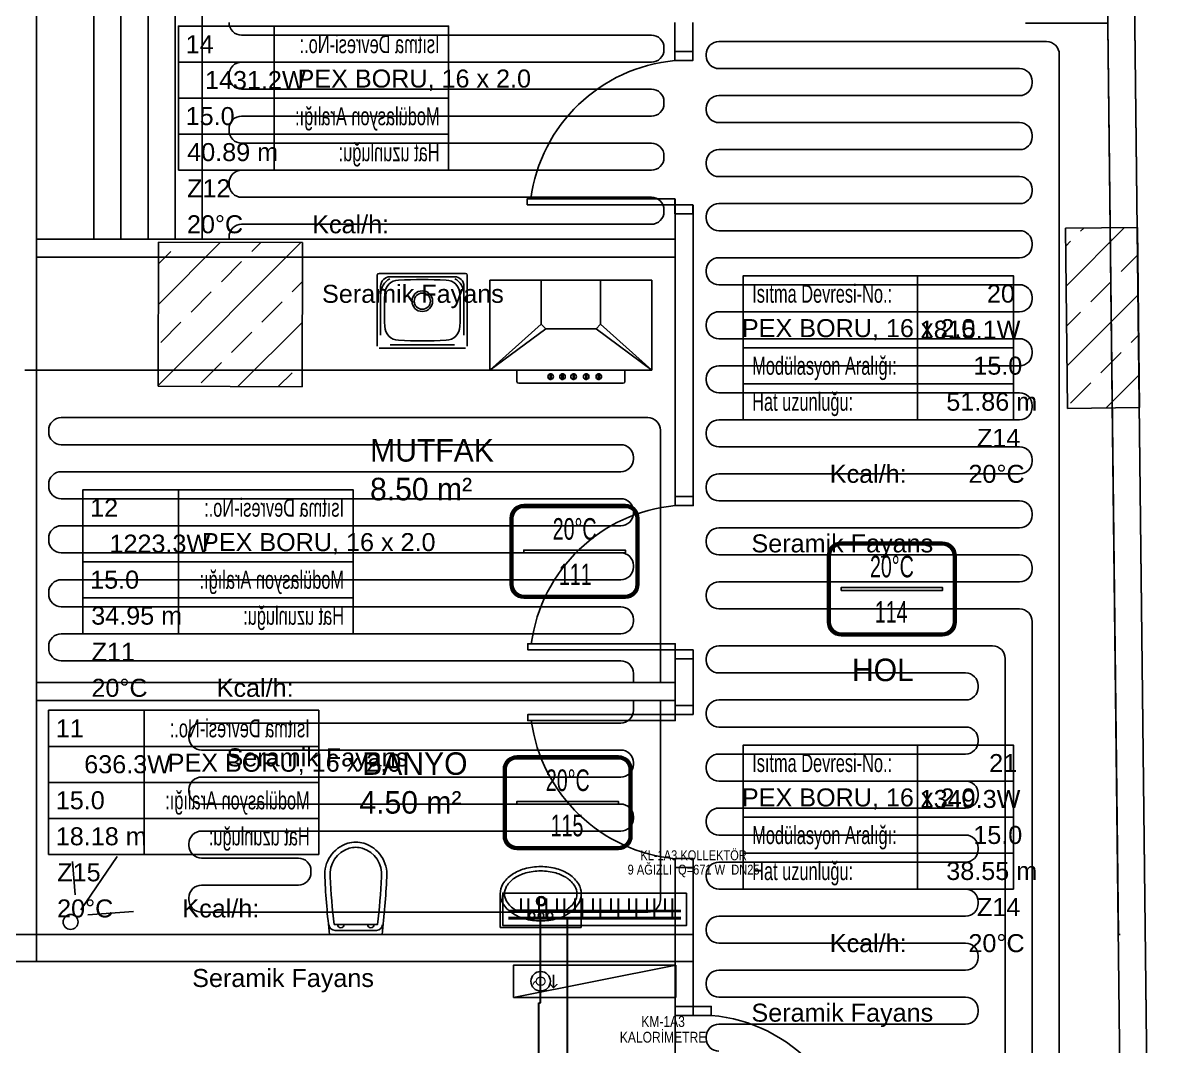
# Model space of a CAD drawing. Header units: centimetres. Extents: x 247996 to 315152, y -468471 to -440326.
# Drawn here: x 286204 to 286843, y -441789 to -441221 of the extents above; entities that cross this region are included whole.
import ezdxf
from ezdxf.enums import TextEntityAlignment as Align

# ---------------------------------------------------------------- set-up
doc = ezdxf.new("R2010")
doc.units = ezdxf.units.CM
doc.linetypes.add('ISITMA DONUS HATTI', pattern=[1.66, 1.57, -0.02, -0.07])
for name, color, linetype in [('SCOTT-MKDU0', 50, 'CONTINUOUS'), ('SCOTT-MTY-ISIKAYBIMAHAL', 2, 'CONTINUOUS'), ('SCOTT-MTY-KALORIMETRE', 6, 'Continuous'), ('SCOTT-MTY-KOLLETÖR', 7, 'CONTINUOUS'), ('SCOTT-MTY-PEX-BORU', 1, 'CONTINUOUS'), ('SCOTT-MTY-RADYATÖR', 2, 'CONTINUOUS'), ('SCOTT-MTY-SAYAC', 3, 'Continuous'), ('SCOTT-MTY-VANA', 1, 'Continuous')]:
    doc.layers.add(name, color=color, linetype=linetype)
doc.layers.add('SCOTT-MTY-ISITMA-DONUS-BORU', color=30, linetype='ISITMA DONUS HATTI', lineweight=30)
doc.layers.add('SCOTT-MTY-ISITMA-GIDIS-BORU', color=10, linetype='CONTINUOUS', lineweight=30)
doc.styles.add('MtXpl_Comic_Sans_MS', font='comic.ttf')
doc.styles.add('MTYCAPLT', font='arial.ttf')
doc.styles.add('ROTAS', font='arial.ttf')

# ---------------------------------------------------------------- blocks, each defined once
blk = doc.blocks.new('T-DOLAP')
blk.add_line((-45, -9), (45, 9))
blk.add_lwpolyline([(-45, -9), (45, -9), (45, 9), (-45, 9)], close=True)
blk = doc.blocks.new('T-KALORIMETRE')
for p, q in [((-10, 0), (-6, 0)), ((6, 0), (10, 0))]:
    blk.add_line(p, q)
blk.add_lwpolyline([(-4, 8), (4, 8), (2, 10), (4, 8), (2, 6)])
blk.add_circle((0, 0), 6)
at = {"style": 'ROTAS'}
blk.add_text('Q', height=6, dxfattribs=at).set_placement((0, 0), align=Align.MIDDLE_CENTER)
blk = doc.blocks.new('MTY-RADYATOR MAHAL0')
at = {"layer": 'SCOTT-MTY-ISIKAYBIMAHAL', "color": 2}
for points in [[(-35.71, 18.44), (-35.71, -18.44, 0.414214), (-28.21, -25.94), (28.21, -25.94, 0.414214), (35.71, -18.44), (35.71, 18.44, 0.414214), (28.21, 25.94), (-28.21, 25.94, 0.414214)], [(-34.21, 18.44), (-34.21, -18.44, 0.414214), (-28.21, -24.44), (28.21, -24.44, 0.414214), (34.21, -18.44), (34.21, 18.44, 0.414214), (28.21, 24.44), (-28.21, 24.44, 0.414214)]]:
    blk.add_lwpolyline(points, format="xyb", close=True, dxfattribs=at)
at = {"layer": 'SCOTT-MTY-ISIKAYBIMAHAL', "color": 4}
for points in [[(-35.21, 18.44), (-35.21, -18.44, 0.414214), (-28.21, -25.44), (28.21, -25.44, 0.414214), (35.21, -18.44), (35.21, 18.44, 0.414214), (28.21, 25.44), (-28.21, 25.44, 0.414214)], [(-34.71, 18.44), (-34.71, -18.44, 0.414214), (-28.21, -24.94), (28.21, -24.94, 0.414214), (34.71, -18.44), (34.71, 18.44, 0.414214), (28.21, 24.94), (-28.21, 24.94, 0.414214)]]:
    blk.add_lwpolyline(points, format="xyb", close=True, dxfattribs=at)
at = {"layer": 'SCOTT-MTY-ISIKAYBIMAHAL', "color": 2}
blk.add_lwpolyline([(-28.21, 0.75), (28.21, 0.75), (28.21, -0.75), (-28.21, -0.75)], close=True, dxfattribs=at)
at = {"layer": 'SCOTT-MTY-ISIKAYBIMAHAL', "color": 1, "style": 'MTYCAPLT', "width": 0.65}
for tag, p in [('MAHAL_001', (-14.86, 29.85)), ('NO_001', (-8.34, 6.72))]:
    blk.add_attdef(tag, p, '', height=12, rotation=359.99998, dxfattribs=at)
at = {"layer": 'SCOTT-MTY-ISIKAYBIMAHAL', "color": 4, "style": 'MTYCAPLT', "width": 0.65}
for tag, p in [('DERECE_001', (-22.83, -18.47)), ('ISIKAYBI_001', (-22.73, -41.1))]:
    blk.add_attdef(tag, p, '', height=12, rotation=359.99998, dxfattribs=at)
blk.add_attdef('ALAN', text='', height=12, rotation=359.99998, dxfattribs=at).set_placement((0, -50), align=Align.MIDDLE_CENTER)
blk = doc.blocks.new('MTY-ETIKET')
at = {"layer": 'SCOTT-MTY-RADYATÖR'}
for p, q in [((2.687, 0), (2.687, 8)), ((-7, 6), (8, 6)), ((-7, 4), (8, 4)), ((-7, 2), (8, 2))]:
    blk.add_line(p, q, dxfattribs=at)
blk.add_lwpolyline([(8, 0), (8, 8), (-7, 8), (-7, 0)], close=True, dxfattribs=at)
at = {"layer": 'SCOTT-MTY-RADYATÖR', "style": 'MTYCAPLT', "width": 0.65}
for s, p in [('Isıtma Devresi-No.:', (-6.5, 7)), ('Modülasyon Aralığı:', (-6.5, 3)), ('Hat uzunluğu:', (-6.5, 1))]:
    blk.add_text(s, height=1, rotation=359.99998, dxfattribs=at).set_placement(p, align=Align.MIDDLE_LEFT)
for tag, p in [('NO1_001', (5.8, 6.5)), ('AR_001', (6.25, 2.5)), ('UZ_001', (6.312, 0.509))]:
    blk.add_attdef(tag, p, '', height=1, rotation=359.99998, dxfattribs=at)
at = {"layer": 'SCOTT-MTY-RADYATÖR', "color": 2, "style": 'MTYCAPLT', "width": 0.65}
for tag, p in [('BORU_001', (-7.069, 4.59)), ('YER_001', (2.898, 4.5))]:
    blk.add_attdef(tag, p, '', height=1, dxfattribs=at)

msp = doc.modelspace()

# ---------------------------------------------------------------- linework, layer by layer
at = {"layer": 'SCOTT-MKDU0', "color": 8, "ltscale": 0.03}
for p, q in [((286843.21, -443160.12), (286812.91, -440514.39)), ((286812.91, -440514.39), (286843.21, -443160.12)), ((286211.1, -440527.29), (286211.1, -441742.11)), ((286211.1, -441727.11), (286211.1, -440527.29)), ((286211.1, -440527.34), (286211.1, -441727.11)), ((286211.1, -440527.34), (286211.1, -441742.11)), ((286828.2, -443159.51), (286798.08, -440529.34)), ((286811.8, -441727.11), (286798.08, -440529.34)), ((286565.47, -441220.75), (286565.47, -441241.83)), ((286575.47, -441220.75), (286575.47, -441241.83)), ((286806, -441220.98), (286760.27, -441220.98)), ((286565.75, -441318.51), (286565.75, -441340.98)), ((286565.75, -441321.83), (286565.75, -441488.91)), ((286575.75, -441321.83), (286575.75, -441383.62)), ((286782.44, -441334.93), (286822.44, -441334.47)), ((286783.59, -441434.92), (286782.44, -441334.93)), ((286782.81, -441367), (286815.26, -441334.55)), ((286790.81, -441336.55), (286792.55, -441334.81)), ((286822.44, -441334.47), (286823.58, -441434.46)), ((286565.75, -441340.98), (286211.1, -441340.98)), ((286278.85, -441342.61), (286278.58, -441422.61)), ((286278.58, -441422.21), (286357.92, -441342.88)), ((286278.74, -441377.16), (286313.17, -441342.72)), ((286358.85, -441342.88), (286278.85, -441342.61)), ((286330.57, -441347.78), (286335.55, -441342.8)), ((286358.58, -441422.88), (286358.85, -441342.88)), ((286782.55, -441344.81), (286785.2, -441342.16)), ((286278.81, -441354.63), (286285.67, -441347.78)), ((286813.26, -441359), (286822.61, -441349.65)), ((286565.47, -441350.98), (286211.1, -441350.98)), ((286313.73, -441364.61), (286324.96, -441353.39)), ((286400.29, -441400.4), (286400.29, -441360.97)), ((286401.29, -441359.97), (286449.29, -441359.97)), ((286407.44, -441361.82), (286443.14, -441361.82)), ((286450.29, -441360.97), (286450.29, -441400.4)), ((286353.02, -441370.23), (286358.78, -441364.47)), ((286402.14, -441394.25), (286402.14, -441367.12)), ((286448.44, -441367.12), (286448.44, -441394.25)), ((286462.83, -441363.68), (286491.33, -441363.68)), ((286462.83, -441413.68), (286462.83, -441363.68)), ((286552.83, -441363.68), (286524.33, -441363.68)), ((286552.83, -441413.68), (286552.83, -441363.68)), ((286796.42, -441375.84), (286807.65, -441364.61)), ((286296.89, -441381.45), (286308.12, -441370.23)), ((286336.18, -441387.06), (286347.41, -441375.84)), ((286783.32, -441411.39), (286822.87, -441371.84)), ((286783.06, -441389.2), (286790.81, -441381.45)), ((286280.06, -441398.29), (286291.28, -441387.06)), ((286322.94, -441422.76), (286358.7, -441387)), ((286491.33, -441388.18), (286462.83, -441413.68)), ((286552.83, -441413.68), (286524.33, -441388.18)), ((286575.75, -441383.62), (286575.75, -441488.91)), ((286319.35, -441403.9), (286330.57, -441392.68)), ((286462.83, -441413.68), (286493.83, -441390.68)), ((286521.83, -441390.68), (286552.83, -441413.68)), ((286818.87, -441398.29), (286823.12, -441394.04)), ((286449.29, -441401.4), (286401.29, -441401.4)), ((286443.14, -441399.55), (286407.44, -441399.55)), ((286802.03, -441415.13), (286813.26, -441403.9)), ((286491.86, -441413.66), (286204.59, -441413.66)), ((286491.86, -441413.66), (286204.59, -441413.66)), ((286302.51, -441420.74), (286313.73, -441409.52)), ((286552.83, -441413.68), (286462.83, -441413.68)), ((286477.81, -441419.98), (286477.81, -441413.68)), ((286537.81, -441413.68), (286537.81, -441419.98)), ((286565.75, -441413.66), (286565.47, -441413.66)), ((286565.75, -441413.66), (286565.47, -441413.66)), ((286345.31, -441422.83), (286353.02, -441415.13)), ((286496.28, -441415.73), (286496.28, -441418.3)), ((286496.28, -441415.73), (286496.89, -441415.73)), ((286496.28, -441418.3), (286496.28, -441418.81)), ((286496.89, -441418.81), (286496.28, -441418.81)), ((286496.89, -441415.73), (286496.89, -441418.3)), ((286496.89, -441418.3), (286496.89, -441418.81)), ((286502.86, -441415.73), (286502.86, -441418.3)), ((286502.86, -441415.73), (286503.48, -441415.73)), ((286502.86, -441418.3), (286502.86, -441418.81)), ((286503.48, -441418.81), (286502.86, -441418.81)), ((286503.48, -441415.73), (286503.48, -441418.3)), ((286503.48, -441418.3), (286503.48, -441418.81)), ((286509.01, -441415.73), (286509.01, -441418.3)), ((286509.01, -441415.73), (286509.63, -441415.73)), ((286509.01, -441418.3), (286509.01, -441418.81)), ((286509.01, -441418.81), (286509.63, -441418.81)), ((286509.63, -441415.73), (286509.63, -441418.3)), ((286509.63, -441418.3), (286509.63, -441418.81)), ((286516.01, -441415.73), (286516.01, -441418.3)), ((286516.01, -441415.73), (286516.62, -441415.73)), ((286516.01, -441418.3), (286516.01, -441418.8)), ((286516.01, -441418.81), (286516.62, -441418.81)), ((286516.62, -441415.73), (286516.62, -441418.3)), ((286516.62, -441418.3), (286516.62, -441418.81)), ((286523, -441415.73), (286523, -441418.3)), ((286523, -441415.73), (286523.62, -441415.73)), ((286523, -441418.3), (286523, -441418.8)), ((286523, -441418.81), (286523.62, -441418.81)), ((286523.62, -441415.73), (286523.62, -441418.3)), ((286523.62, -441418.3), (286523.62, -441418.81)), ((286785.2, -441431.97), (286796.42, -441420.74)), ((286804.94, -441434.68), (286823.37, -441416.24)), ((286278.58, -441422.61), (286358.58, -441422.88)), ((286536.81, -441420.98), (286478.81, -441420.98)), ((286823.58, -441434.46), (286783.59, -441434.92)), ((286565.75, -441565.59), (286565.75, -441608.23)), ((286575.75, -441568.91), (286575.75, -441604.92)), ((286565.75, -441587.11), (286211.1, -441587.11)), ((286565.75, -441597.11), (286211.1, -441597.11)), ((286232.49, -441704.94), (286231.08, -441686.57)), ((286235.74, -441713.36), (286255.95, -441683.79)), ((286575.75, -441684.92), (286575.75, -441771.93)), ((286565.75, -441689.92), (286565.75, -441771.93)), ((286468.54, -441704.42), (286468.54, -441723.07)), ((286513.56, -441704.42), (286513.56, -441723.07)), ((286239.64, -441716.15), (286265.01, -441714.19)), ((286477, -441713.44), (286505.1, -441713.44)), ((285732.16, -441727.11), (286575.75, -441727.11)), ((286575.75, -441727.11), (286211.1, -441727.11)), ((286211.1, -441727.11), (286575.75, -441727.11)), ((286468.54, -441723.07), (286513.56, -441723.07)), ((286811.8, -441727.11), (286812.71, -441727.11)), ((286565.75, -441742.11), (285011.31, -441742.11)), ((285732.16, -441742.11), (286575.75, -441742.11)), ((286565.75, -441892.11), (286565.75, -441742.11))]:
    msp.add_line(p, q, dxfattribs=at)
for points in [[(286575.47, -441236.83), (286575.47, -441241.83), (286565.47, -441241.83), (286565.47, -441236.83), (286575.47, -441236.83)], [(286575.47, -441321.83), (286575.47, -441326.83), (286565.47, -441326.83), (286565.47, -441321.83), (286575.47, -441321.83)], [(286575.75, -441483.91), (286575.75, -441488.91), (286565.75, -441488.91), (286565.75, -441483.91), (286575.75, -441483.91)], [(286575.75, -441568.91), (286575.75, -441573.91), (286565.75, -441573.91), (286565.75, -441568.91), (286575.75, -441568.91)], [(286575.75, -441604.92), (286575.75, -441599.92), (286565.75, -441599.92), (286565.75, -441604.92), (286575.75, -441604.92)], [(286575.75, -441689.92), (286575.75, -441684.92), (286565.75, -441684.92), (286565.75, -441689.92), (286575.75, -441689.92)], [(286565.75, -441766.93), (286565.75, -441771.93), (286585.75, -441771.93), (286585.75, -441766.93), (286565.75, -441766.93)], [(286565.75, -441766.93), (286565.75, -441771.93), (286585.75, -441771.93), (286585.75, -441766.93), (286565.75, -441766.93)], [(286565.75, -441766.93), (286565.75, -441771.93), (286585.75, -441771.93), (286585.75, -441766.93), (286565.75, -441766.93)]]:
    msp.add_lwpolyline(points, dxfattribs=at)
for points in [[(286565.47, -441321.83), (286565.47, -441318.51), (286483.61, -441318.51), (286483.61, -441321.83)], [(286565.75, -441568.91), (286565.75, -441565.59), (286483.88, -441565.59), (286483.88, -441568.91)], [(286565.75, -441604.92), (286565.75, -441608.23), (286483.88, -441608.23), (286483.88, -441604.92)]]:
    msp.add_lwpolyline(points, close=True, dxfattribs=at)
for points in [[(286373.79, -441727.11, -0.01664), (286371.17, -441695.28, -0.351622), (286383.96, -441676.36, -0.068714), (286388.38, -441675.75, -0.068714), (286392.8, -441676.36, -0.351622), (286405.59, -441695.28, -0.01664), (286402.97, -441727.11)], [(286376.36, -441721.55, -0.016866), (286374.05, -441695.09, -0.351778), (286384.77, -441679.13, -0.068022), (286388.38, -441678.63, -0.068022), (286391.99, -441679.13, -0.351778), (286402.71, -441695.09, -0.016866), (286400.4, -441721.55)]]:
    msp.add_lwpolyline(points, format="xyb", close=True, dxfattribs=at)
msp.add_lwpolyline([(286403.25, -441721.67, -0.389191), (286399.9, -441724.74), (286388.38, -441724.74), (286376.86, -441724.74, -0.389191), (286373.51, -441721.67, -0.389191)], format="xyb", dxfattribs=at)
for centre, radius in [((286491.3, -441708.53), 2.52), ((286491.3, -441708.53), 2.12), ((286486.2, -441716.47), 1.56), ((286491.24, -441716.47), 1.56), ((286496.17, -441716.47), 1.56), ((286229.99, -441720.06, 51), 4.14)]:
    msp.add_circle(centre, radius, dxfattribs=at)
for centre, radius, start, end in [((286573.7, -441330.39), 88.95, 95.30809, 172.32526), ((286478.81, -441419.98), 1, 180, 270), ((286496.56, -441417.29), 1.54, 100.57538, 259.46205), ((286496.56, -441417.29), 1.54, 282.6235, 77.37669), ((286503.14, -441417.29), 1.54, 100.57538, 259.46205), ((286503.14, -441417.29), 1.54, 282.6235, 77.37669), ((286509.29, -441417.29), 1.54, 100.57538, 259.46205), ((286509.29, -441417.29), 1.54, 282.6235, 77.37669), ((286516.29, -441417.29), 1.54, 100.57538, 259.46205), ((286516.29, -441417.29), 1.54, 282.6235, 77.37669), ((286523.28, -441417.29), 1.54, 100.57538, 259.46205), ((286523.28, -441417.29), 1.54, 282.6235, 77.37669), ((286536.81, -441419.98), 1, 270, 0), ((286573.98, -441577.47), 88.95, 95.30809, 172.32526), ((286573.98, -441596.36), 88.95, 187.67474, 264.69191), ((286491.05, -441722.8), 33.47, 90, 105.51757), ((286491.05, -441722.8), 33.47, 74.48243, 90), ((286484.7, -441708.03), 17.19, 123.83466, 148.28659), ((286484.7, -441708.03), 14.8, 123.83466, 148.28659), ((286488.54, -441713.75), 24.08, 105.51757, 123.83466), ((286488.54, -441713.75), 21.68, 105.51757, 123.83466), ((286491.05, -441722.8), 31.07, 90, 105.51757), ((286491.05, -441722.8), 31.07, 74.48243, 90), ((286493.56, -441713.75), 21.68, 56.16534, 74.48243), ((286493.56, -441713.75), 24.08, 56.16534, 74.48243), ((286497.4, -441708.03), 14.8, 31.71341, 56.16534), ((286497.4, -441708.03), 17.19, 31.71341, 56.16534), ((286478.86, -441704.42), 10.33, 148.28659, 180), ((286478.86, -441704.42), 7.93, 148.28659, 180), ((286503.24, -441704.42), 7.93, 0, 31.71341), ((286503.24, -441704.42), 10.33, 0, 31.71341), ((286478.86, -441704.42), 10.33, 180, 211.71341), ((286478.86, -441704.42), 7.93, 180, 211.71341), ((286484.7, -441700.81), 14.8, 211.71341, 238.62326), ((286497.4, -441700.81), 14.8, 301.37674, 328.28659), ((286503.24, -441704.42), 7.93, 328.28659, 0), ((286503.24, -441704.42), 10.33, 328.28659, 0), ((286484.7, -441700.81), 17.19, 211.71341, 236.16534), ((286497.4, -441700.81), 17.19, 303.83466, 328.28659), ((286488.54, -441695.09), 24.08, 236.16534, 254.48243), ((286491.05, -441686.04), 33.47, 254.48243, 270), ((286491.05, -441686.04), 33.47, 270, 285.51757), ((286493.56, -441695.09), 24.08, 285.51757, 303.83466), ((286380.08, -441721.55), 1.78, 180, 0), ((286396.68, -441721.55), 1.78, 180, 0), ((286578.08, -441859.18), 87.59, 0.36866, 84.98091), ((286578.08, -441859.18), 87.59, 0.36866, 84.98091), ((286578.08, -441859.18), 87.59, 0.36866, 84.98091)]:
    msp.add_arc(centre, radius, start, end, dxfattribs=at)
at = {"layer": 'SCOTT-MKDU0', "color": 8, "ltscale": 0.03, "extrusion": (0, 0, -1)}
for centre, major_axis, start_param, end_param in [((286401.29, -441360.97), (0.707, 0.707), 3.926991, 5.497787), ((286407.44, -441367.12), (-3.75, 3.75), 5.497787, 7.068583), ((286412.28, -441371.64), (-7.14, 7.14), 5.524757, 6.541187), ((286443.14, -441367.12), (3.75, 3.75), -0.785398, 0.785398), ((286438.29, -441371.64), (7.14, 7.14), -0.258001, 0.758428), ((286449.29, -441360.97), (0.707, 0.707), -0.785398, 0.785398), ((286412.4, -441371.65), (-5.66, 5.66), 5.524757, 7.028844), ((286425.29, -441695.65), (332.25, 0), 4.67265, 4.752129), ((286425.29, -441375.4), (-4.07, 4.07), 3.926991, 10.210176), ((286438.17, -441371.65), (-5.66, 5.66), 0.825137, 2.329224), ((286736.54, -441380.4), (-234.94, 234.94), 5.470817, 5.524757), ((286425.29, -441375.4), (-3.18, 3.18), 3.926991, 10.210176), ((286114.04, -441380.4), (234.94, 234.94), 0.758428, 0.812368), ((286412.4, -441389.14), (5.66, 5.66), 2.395934, 3.900021), ((286438.17, -441389.14), (5.66, 5.66), 0.812368, 2.316455), ((286425.29, -441065.15), (332.25, 0), 1.531058, 1.610536)]:
    msp.add_ellipse(centre, major_axis=major_axis, ratio=1, start_param=start_param, end_param=end_param, dxfattribs=at)
at = {"layer": 'SCOTT-MKDU0', "color": 8, "ltscale": 0.03, "invisible_edges": 1}
for points in [[(286524.33, -441388.18), (286491.33, -441388.18), (286491.33, -441363.68), (286524.33, -441363.68)], [(286491.33, -441388.18), (286524.33, -441388.18), (286521.83, -441390.68), (286493.83, -441390.68)]]:
    msp.add_3dface(points, dxfattribs=at)
at = {"layer": 'SCOTT-MTY-ISITMA-DONUS-BORU'}
for points in [[(286480, -441707), (286480, -441714)], [(286490, -441707), (286490, -441714)], [(286500, -441707), (286500, -441714)], [(286510, -441707), (286510, -441714)], [(286520, -441707), (286520, -441714)], [(286530, -441707), (286530, -441714)], [(286540, -441707), (286540, -441714)], [(286550, -441707), (286550, -441714)], [(286560, -441707), (286560, -441714)], [(286491, -441744), (286491, -441714)], [(286491, -441762), (286491, -441744)], [(286488, -441860), (286490, -441860), (286490, -441765), (286491, -441765), (286491, -441762)]]:
    msp.add_lwpolyline(points, dxfattribs=at)
at = {"layer": 'SCOTT-MTY-ISITMA-DONUS-BORU', "const_width": 1.6}
msp.add_lwpolyline([(286569, -441714), (286473, -441714)], dxfattribs=at)
at = {"layer": 'SCOTT-MTY-ISITMA-GIDIS-BORU'}
for points in [[(286484, -441707), (286484, -441718)], [(286494, -441707), (286494, -441718)], [(286504, -441707), (286504, -441718)], [(286514, -441707), (286514, -441718)], [(286524, -441707), (286524, -441718)], [(286534, -441707), (286534, -441718)], [(286544, -441707), (286544, -441718)], [(286554, -441707), (286554, -441718)], [(286564, -441707), (286564, -441718)], [(286506, -441744), (286506, -441718)], [(286506, -441762), (286506, -441744)], [(286475, -441870), (286506, -441870), (286506, -441762)]]:
    msp.add_lwpolyline(points, dxfattribs=at)
at = {"layer": 'SCOTT-MTY-ISITMA-GIDIS-BORU', "const_width": 1.6}
msp.add_lwpolyline([(286569, -441718), (286473, -441718)], dxfattribs=at)
at = {"layer": 'SCOTT-MTY-KOLLETÖR'}
msp.add_lwpolyline([(286572, -441704), (286470, -441704), (286470, -441722), (286572, -441722)], close=True, dxfattribs=at)
at = {"layer": 'SCOTT-MTY-PEX-BORU'}
for points in [[(286242.99, -441340.98), (286242.99, -440541.58, -0.414214)], [(286272.99, -441340.98), (286272.99, -440813.14, -0.414214)], [(286302.99, -441340.98), (286302.99, -441084.7, -0.414214)], [(286317.99, -441220.7, 0.414214), (286324.99, -441227.7), (286552.48, -441227.7, -0.414214), (286559.48, -441234.7), (286559.48, -441235.7, -0.414214), (286552.48, -441242.7), (286324.99, -441242.7, 0.414214), (286317.99, -441249.7), (286317.99, -441250.7, 0.414214), (286324.99, -441257.7), (286552.48, -441257.7, -0.414214), (286559.48, -441264.7), (286559.48, -441265.7, -0.414214), (286552.48, -441272.7), (286324.99, -441272.7, 0.414214), (286317.99, -441279.7), (286317.99, -441280.7, 0.414214), (286324.99, -441287.7), (286552.48, -441287.7, -0.414214), (286559.48, -441294.7), (286559.48, -441295.7, -0.414214), (286552.48, -441302.7), (286324.99, -441302.7, 0.414214), (286317.99, -441309.7), (286317.99, -441310.7, 0.414214), (286324.99, -441317.7), (286552.48, -441317.7, -0.414214), (286559.48, -441324.7), (286559.48, -441325.7, -0.414214), (286552.48, -441332.7), (286324.99, -441332.7, 0.414214), (286317.99, -441339.7), (286317.99, -441340.98)], [(286778.96, -441892.11), (286778.96, -441238.26, 0.414214), (286771.96, -441231.26), (286589.97, -441231.26, 0.414214), (286582.97, -441238.26), (286582.97, -441239.26, 0.414214), (286589.97, -441246.26), (286756.96, -441246.26, -0.414214), (286763.96, -441253.26), (286763.96, -441254.26, -0.414214), (286756.96, -441261.26), (286589.97, -441261.26, 0.414214), (286582.97, -441268.26), (286582.97, -441269.26, 0.414214), (286589.97, -441276.26), (286756.96, -441276.26, -0.414214), (286763.96, -441283.26), (286763.96, -441284.26, -0.414214), (286756.96, -441291.26), (286589.97, -441291.26, 0.414214), (286582.97, -441298.26), (286582.97, -441299.26, 0.414214), (286589.97, -441306.26), (286756.96, -441306.26, -0.414214), (286763.96, -441313.26), (286763.96, -441314.26, -0.414214), (286756.96, -441321.26), (286589.97, -441321.26, 0.414214), (286582.97, -441328.26), (286582.97, -441329.26, 0.414214), (286589.97, -441336.26), (286756.96, -441336.26, -0.414214), (286763.96, -441343.26), (286763.96, -441344.26, -0.414214), (286756.96, -441351.26), (286589.97, -441351.26, 0.414214), (286582.97, -441358.26), (286582.97, -441359.26, 0.414214), (286589.97, -441366.26), (286756.96, -441366.26, -0.414214), (286763.96, -441373.26), (286763.96, -441374.26, -0.414214), (286756.96, -441381.26), (286589.97, -441381.26, 0.414214), (286582.97, -441388.26), (286582.97, -441389.26, 0.414214), (286589.97, -441396.26), (286756.96, -441396.26, -0.414214), (286763.96, -441403.26), (286763.96, -441404.26, -0.414214), (286756.96, -441411.26), (286589.97, -441411.26, 0.414214), (286582.97, -441418.26), (286582.97, -441419.26, 0.414214), (286589.97, -441426.26), (286756.96, -441426.26, -0.414214), (286763.96, -441433.26), (286763.96, -441434.26, -0.414214), (286756.96, -441441.26), (286589.97, -441441.26, 0.414214), (286582.97, -441448.26), (286582.97, -441449.26, 0.414214), (286589.97, -441456.26), (286756.96, -441456.26, -0.414214), (286763.96, -441463.26), (286763.96, -441464.26, -0.414214), (286756.96, -441471.26), (286589.97, -441471.26, 0.414214), (286582.97, -441478.26), (286582.97, -441479.26, 0.414214), (286589.97, -441486.26), (286756.96, -441486.26, -0.414214), (286763.96, -441493.26), (286763.96, -441494.26, -0.414214), (286756.96, -441501.26), (286589.97, -441501.26, 0.414214), (286582.97, -441508.26), (286582.97, -441509.26, 0.414214), (286589.97, -441516.26), (286756.96, -441516.26, -0.414214), (286763.96, -441523.26), (286763.96, -441524.26, -0.414214), (286756.96, -441531.26), (286589.97, -441531.26, 0.414214), (286582.97, -441538.26), (286582.97, -441539.26, 0.414214), (286589.97, -441546.26), (286756.96, -441546.26, -0.414214), (286763.96, -441553.26), (286763.96, -441892.11)], [(286557.5, -441586.91), (286557.5, -441447.07, 0.414214), (286550.5, -441440.07), (286224.85, -441440.07, 0.414214), (286217.85, -441447.07), (286217.85, -441448.07, 0.414214), (286224.85, -441455.07), (286535.5, -441455.07, -0.414214), (286542.5, -441462.07), (286542.5, -441463.07, -0.414214), (286535.5, -441470.07), (286224.85, -441470.07, 0.414214), (286217.85, -441477.07), (286217.85, -441478.07, 0.414214), (286224.85, -441485.07), (286535.5, -441485.07, -0.414214), (286542.5, -441492.07), (286542.5, -441493.07, -0.414214), (286535.5, -441500.07), (286224.85, -441500.07, 0.414214), (286217.85, -441507.07), (286217.85, -441508.07, 0.414214), (286224.85, -441515.07), (286535.5, -441515.07, -0.414214), (286542.5, -441522.07), (286542.5, -441523.07, -0.414214), (286535.5, -441530.07), (286224.85, -441530.07, 0.414214), (286217.85, -441537.07), (286217.85, -441538.07, 0.414214), (286224.85, -441545.07), (286535.5, -441545.07, -0.414214), (286542.5, -441552.07), (286542.5, -441553.07, -0.414214), (286535.5, -441560.07), (286224.85, -441560.07, 0.414214), (286217.85, -441567.07), (286217.85, -441568.07, 0.414214), (286224.85, -441575.07), (286535.5, -441575.07, -0.414214), (286542.5, -441582.07), (286542.5, -441586.91)], [(286748.96, -441892.11), (286748.96, -441573.83, 0.414214), (286741.96, -441566.83), (286589.97, -441566.83, 0.414214), (286582.97, -441573.83), (286582.97, -441574.83, 0.414214), (286589.97, -441581.83), (286726.96, -441581.83, -0.414214), (286733.96, -441588.83), (286733.96, -441589.83, -0.414214), (286726.96, -441596.83), (286589.97, -441596.83, 0.414214), (286582.97, -441603.83), (286582.97, -441604.83, 0.414214), (286589.97, -441611.83), (286726.96, -441611.83, -0.414214), (286733.96, -441618.83), (286733.96, -441619.83, -0.414214), (286726.96, -441626.83), (286589.97, -441626.83, 0.414214), (286582.97, -441633.83), (286582.97, -441634.83, 0.414214), (286589.97, -441641.83), (286726.96, -441641.83, -0.414214), (286733.96, -441648.83), (286733.96, -441649.83, -0.414214), (286726.96, -441656.83), (286589.97, -441656.83, 0.414214), (286582.97, -441663.83), (286582.97, -441664.83, 0.414214), (286589.97, -441671.83), (286726.96, -441671.83, -0.414214), (286733.96, -441678.83), (286733.96, -441679.83, -0.414214), (286726.96, -441686.83), (286589.97, -441686.83, 0.414214), (286582.97, -441693.83), (286582.97, -441694.83, 0.414214), (286589.97, -441701.83), (286726.96, -441701.83, -0.414214), (286733.96, -441708.83), (286733.96, -441709.83, -0.414214), (286726.96, -441716.83), (286589.97, -441716.83, 0.414214), (286582.97, -441723.83), (286582.97, -441724.83, 0.414214), (286589.97, -441731.83), (286726.96, -441731.83, -0.414214), (286733.96, -441738.83), (286733.96, -441739.83, -0.414214), (286726.96, -441746.83), (286589.97, -441746.83, 0.414214), (286582.97, -441753.83), (286582.97, -441754.83, 0.414214), (286589.97, -441761.83), (286726.96, -441761.83, -0.414214), (286733.96, -441768.83), (286733.96, -441769.83, -0.414214), (286726.96, -441776.83), (286589.97, -441776.83, 0.414214), (286582.97, -441783.83), (286582.97, -441784.83, 0.414214), (286589.97, -441791.83)], [(286557.5, -441597.11), (286557.5, -441707.61, -0.414214), (286550.5, -441714.61), (286302.73, -441714.61, -0.414214), (286295.73, -441707.61), (286295.73, -441706.61, -0.414214), (286302.73, -441699.61), (286356.48, -441699.61, 0.414214), (286363.48, -441692.61), (286363.48, -441691.61, 0.414214), (286356.48, -441684.61), (286302.73, -441684.61, -0.414214), (286295.73, -441677.61), (286295.73, -441676.61, -0.414214), (286302.73, -441669.61), (286535.5, -441669.61, 0.414214), (286542.5, -441662.61), (286542.5, -441661.61, 0.414214), (286535.5, -441654.61), (286302.73, -441654.61, -0.414214), (286295.73, -441647.61), (286295.73, -441646.61, -0.414214), (286302.73, -441639.61), (286535.5, -441639.61, 0.414214), (286542.5, -441632.61), (286542.5, -441631.61, 0.414214), (286535.5, -441624.61), (286302.73, -441624.61, -0.414214), (286295.73, -441617.61), (286295.73, -441616.61, -0.414214), (286302.73, -441609.61), (286535.5, -441609.61, 0.414214), (286542.5, -441602.61), (286542.5, -441597.11)]]:
    msp.add_lwpolyline(points, format="xyb", dxfattribs=at)
for points in [[(286257.99, -440796.58), (286257.99, -441340.98)], [(286287.99, -441068.14), (286287.99, -441340.98)]]:
    msp.add_lwpolyline(points, dxfattribs=at)

# ---------------------------------------------------------------- block references
at = {"layer": 'SCOTT-MTY-KALORIMETRE', "xscale": 0.9, "yscale": 0.9, "rotation": 270}
msp.add_blockref('T-KALORIMETRE', (286491, -441753), dxfattribs=at)
at = {"layer": 'SCOTT-MTY-SAYAC', "rotation": 180}
msp.add_blockref('T-DOLAP', (286521, -441753), dxfattribs=at)
at = {"layer": 'SCOTT-MTY-VANA'}
ref = msp.add_blockref('MTY-ETIKET', (286369.87, -441302.7), dxfattribs=dict(at, xscale=-10, yscale=10))
ref.add_attrib('UZ_001', '40.89 m', (286294.76, -441297.63), dxfattribs={"layer": 'SCOTT-MTY-RADYATÖR', "height": 10, "rotation": 0.00002, "style": 'MTYCAPLT'})
ref.add_attrib('AR_001', '15.0', (286293.89, -441277.63), dxfattribs={"layer": 'SCOTT-MTY-RADYATÖR', "height": 10, "rotation": 0.00002, "style": 'MTYCAPLT'})
ref.add_attrib('NO1_001', '14', (286293.89, -441237.72), dxfattribs={"layer": 'SCOTT-MTY-RADYATÖR', "height": 10, "rotation": 0.00002, "style": 'MTYCAPLT'})
ref.add_attrib('BORU_001', 'PEX BORU, 16 x 2.0', (286356.02, -441256.8), dxfattribs={"layer": 'SCOTT-MTY-RADYATÖR', "height": 10, "style": 'MTYCAPLT'})
ref.add_attrib('NO_001', 'Z12', (286294.69, -441317.72), dxfattribs={"layer": 'SCOTT-MTY-RADYATÖR', "height": 10, "style": 'MTYCAPLT'})
ref.add_attrib('DERECE_001', '20%%DC', (286294.61, -441337.7), dxfattribs={"layer": 'SCOTT-MTY-RADYATÖR', "height": 10, "style": 'MTYCAPLT'})
ref.add_attrib('KCAL/H:_001', 'Kcal/h:', (286364.17, -441337.7), dxfattribs={"layer": 'SCOTT-MTY-RADYATÖR', "height": 10, "style": 'MTYCAPLT'})
ref.add_attrib('MALZEMECINSI_001', 'Seramik Fayans', (286369.62, -441376.31), dxfattribs={"layer": 'SCOTT-MTY-RADYATÖR', "height": 10, "style": 'MTYCAPLT'})
ref.add_attrib('YER_001', '1431.2W', (286304.63, -441257.63), dxfattribs={"layer": 'SCOTT-MTY-RADYATÖR', "height": 10, "style": 'MTYCAPLT'})
ref = msp.add_blockref('MTY-ETIKET', (286673.47, -441441.26), dxfattribs=dict(at, xscale=10, yscale=10))
ref.add_attrib('UZ_001', '51.86 m', (286716.24, -441436.2), dxfattribs={"layer": 'SCOTT-MTY-RADYATÖR', "height": 10, "rotation": 359.99998, "style": 'MTYCAPLT'})
ref.add_attrib('AR_001', '15.0', (286731.23, -441416.2), dxfattribs={"layer": 'SCOTT-MTY-RADYATÖR', "height": 10, "rotation": 359.99998, "style": 'MTYCAPLT'})
ref.add_attrib('NO1_001', '20', (286738.8, -441376.2), dxfattribs={"layer": 'SCOTT-MTY-RADYATÖR', "height": 10, "rotation": 359.99998, "style": 'MTYCAPLT'})
ref.add_attrib('BORU_001', 'PEX BORU, 16 x 2.0', (286602.77, -441395.36), dxfattribs={"layer": 'SCOTT-MTY-RADYATÖR', "height": 10, "style": 'MTYCAPLT'})
ref.add_attrib('NO_001', 'Z14', (286733.26, -441456.28), dxfattribs={"layer": 'SCOTT-MTY-RADYATÖR', "height": 10, "style": 'MTYCAPLT'})
ref.add_attrib('DERECE_001', '20%%DC', (286728.54, -441476.26), dxfattribs={"layer": 'SCOTT-MTY-RADYATÖR', "height": 10, "style": 'MTYCAPLT'})
ref.add_attrib('KCAL/H:_001', 'Kcal/h:', (286651.54, -441476.26), dxfattribs={"layer": 'SCOTT-MTY-RADYATÖR', "height": 10, "style": 'MTYCAPLT'})
ref.add_attrib('MALZEMECINSI_001', 'Seramik Fayans', (286608.06, -441514.88), dxfattribs={"layer": 'SCOTT-MTY-RADYATÖR', "height": 10, "style": 'MTYCAPLT'})
ref.add_attrib('YER_001', '1815.1W', (286701.48, -441396.2), dxfattribs={"layer": 'SCOTT-MTY-RADYATÖR', "height": 10, "style": 'MTYCAPLT'})
ref = msp.add_blockref('MTY-ETIKET', (286316.85, -441560.07), dxfattribs=dict(at, xscale=-10, yscale=10))
ref.add_attrib('UZ_001', '34.95 m', (286241.47, -441555), dxfattribs={"layer": 'SCOTT-MTY-RADYATÖR', "height": 10, "rotation": 0.00002, "style": 'MTYCAPLT'})
ref.add_attrib('AR_001', '15.0', (286240.86, -441535.01), dxfattribs={"layer": 'SCOTT-MTY-RADYATÖR', "height": 10, "rotation": 0.00002, "style": 'MTYCAPLT'})
ref.add_attrib('NO1_001', '12', (286240.86, -441495.09), dxfattribs={"layer": 'SCOTT-MTY-RADYATÖR', "height": 10, "rotation": 0.00002, "style": 'MTYCAPLT'})
ref.add_attrib('BORU_001', 'PEX BORU, 16 x 2.0', (286302.99, -441514.17), dxfattribs={"layer": 'SCOTT-MTY-RADYATÖR', "height": 10, "style": 'MTYCAPLT'})
ref.add_attrib('NO_001', 'Z11', (286241.67, -441575.09), dxfattribs={"layer": 'SCOTT-MTY-RADYATÖR', "height": 10, "style": 'MTYCAPLT'})
ref.add_attrib('DERECE_001', '20%%DC', (286241.58, -441595.07), dxfattribs={"layer": 'SCOTT-MTY-RADYATÖR', "height": 10, "style": 'MTYCAPLT'})
ref.add_attrib('KCAL/H:_001', 'Kcal/h:', (286311.14, -441595.07), dxfattribs={"layer": 'SCOTT-MTY-RADYATÖR', "height": 10, "style": 'MTYCAPLT'})
ref.add_attrib('MALZEMECINSI_001', 'Seramik Fayans', (286316.6, -441633.69), dxfattribs={"layer": 'SCOTT-MTY-RADYATÖR', "height": 10, "style": 'MTYCAPLT'})
ref.add_attrib('YER_001', '1223.3W', (286251.6, -441515), dxfattribs={"layer": 'SCOTT-MTY-RADYATÖR', "height": 10, "style": 'MTYCAPLT'})
ref = msp.add_blockref('MTY-RADYATOR MAHAL0', (286509.84, -441514.32), dxfattribs=dict(at, xscale=-1, rotation=180))
ref.add_attrib('DERECE_001', '20%%DC', (286497.72, -441507.85), dxfattribs={"layer": 'SCOTT-MTY-ISIKAYBIMAHAL', "color": 4, "height": 12, "rotation": 0.00002, "style": 'MTYCAPLT', "width": 0.65})
ref.add_attrib('NO_001', '111', (286501.16, -441533.07), dxfattribs={"layer": 'SCOTT-MTY-ISIKAYBIMAHAL', "color": 1, "height": 12, "rotation": 0.00002, "style": 'MTYCAPLT', "width": 0.65})
ref = msp.add_blockref('MTY-RADYATOR MAHAL0', (286685.99, -441535.21), dxfattribs=dict(at, xscale=-1, rotation=180))
ref.add_attrib('DERECE_001', '20%%DC', (286673.87, -441528.73), dxfattribs={"layer": 'SCOTT-MTY-ISIKAYBIMAHAL', "color": 4, "height": 12, "rotation": 0.00002, "style": 'MTYCAPLT', "width": 0.65})
ref.add_attrib('NO_001', '114', (286676.57, -441553.95), dxfattribs={"layer": 'SCOTT-MTY-ISIKAYBIMAHAL', "color": 1, "height": 12, "rotation": 0.00002, "style": 'MTYCAPLT', "width": 0.65})
ref = msp.add_blockref('MTY-ETIKET', (286297.78, -441682.56), dxfattribs=dict(at, xscale=-10, yscale=10))
ref.add_attrib('UZ_001', '18.18 m', (286221.79, -441677.5), dxfattribs={"layer": 'SCOTT-MTY-RADYATÖR', "height": 10, "rotation": 0.00002, "style": 'MTYCAPLT'})
ref.add_attrib('AR_001', '15.0', (286221.79, -441657.5), dxfattribs={"layer": 'SCOTT-MTY-RADYATÖR', "height": 10, "rotation": 0.00002, "style": 'MTYCAPLT'})
ref.add_attrib('NO1_001', '11', (286221.79, -441617.58), dxfattribs={"layer": 'SCOTT-MTY-RADYATÖR', "height": 10, "rotation": 0.00002, "style": 'MTYCAPLT'})
ref.add_attrib('BORU_001', 'PEX BORU, 16 x 2.0', (286283.92, -441636.66), dxfattribs={"layer": 'SCOTT-MTY-RADYATÖR', "height": 10, "style": 'MTYCAPLT'})
ref.add_attrib('NO_001', 'Z15', (286222.6, -441697.5), dxfattribs={"layer": 'SCOTT-MTY-RADYATÖR', "height": 10, "style": 'MTYCAPLT'})
ref.add_attrib('DERECE_001', '20%%DC', (286222.51, -441717.56), dxfattribs={"layer": 'SCOTT-MTY-RADYATÖR', "height": 10, "style": 'MTYCAPLT'})
ref.add_attrib('KCAL/H:_001', 'Kcal/h:', (286292.07, -441717.56), dxfattribs={"layer": 'SCOTT-MTY-RADYATÖR', "height": 10, "style": 'MTYCAPLT'})
ref.add_attrib('MALZEMECINSI_001', 'Seramik Fayans', (286297.53, -441756.18), dxfattribs={"layer": 'SCOTT-MTY-RADYATÖR', "height": 10, "style": 'MTYCAPLT'})
ref.add_attrib('YER_001', '636.3W', (286237.58, -441637.5), dxfattribs={"layer": 'SCOTT-MTY-RADYATÖR', "height": 10, "style": 'MTYCAPLT'})
ref = msp.add_blockref('MTY-ETIKET', (286673.47, -441701.83), dxfattribs=dict(at, xscale=10, yscale=10))
ref.add_attrib('UZ_001', '38.55 m', (286716.24, -441696.76), dxfattribs={"layer": 'SCOTT-MTY-RADYATÖR', "height": 10, "rotation": 359.99998, "style": 'MTYCAPLT'})
ref.add_attrib('AR_001', '15.0', (286731.23, -441676.76), dxfattribs={"layer": 'SCOTT-MTY-RADYATÖR', "height": 10, "rotation": 359.99998, "style": 'MTYCAPLT'})
ref.add_attrib('NO1_001', '21', (286740.03, -441636.85), dxfattribs={"layer": 'SCOTT-MTY-RADYATÖR', "height": 10, "rotation": 359.99998, "style": 'MTYCAPLT'})
ref.add_attrib('BORU_001', 'PEX BORU, 16 x 2.0', (286602.77, -441655.93), dxfattribs={"layer": 'SCOTT-MTY-RADYATÖR', "height": 10, "style": 'MTYCAPLT'})
ref.add_attrib('NO_001', 'Z14', (286733.26, -441716.85), dxfattribs={"layer": 'SCOTT-MTY-RADYATÖR', "height": 10, "style": 'MTYCAPLT'})
ref.add_attrib('DERECE_001', '20%%DC', (286728.54, -441736.83), dxfattribs={"layer": 'SCOTT-MTY-RADYATÖR', "height": 10, "style": 'MTYCAPLT'})
ref.add_attrib('KCAL/H:_001', 'Kcal/h:', (286651.54, -441736.83), dxfattribs={"layer": 'SCOTT-MTY-RADYATÖR', "height": 10, "style": 'MTYCAPLT'})
ref.add_attrib('MALZEMECINSI_001', 'Seramik Fayans', (286608.06, -441775.44), dxfattribs={"layer": 'SCOTT-MTY-RADYATÖR', "height": 10, "style": 'MTYCAPLT'})
ref.add_attrib('YER_001', '1349.3W', (286701.48, -441656.76), dxfattribs={"layer": 'SCOTT-MTY-RADYATÖR', "height": 10, "style": 'MTYCAPLT'})
ref = msp.add_blockref('MTY-RADYATOR MAHAL0', (286506.01, -441653.86), dxfattribs=dict(at, xscale=-1, rotation=180))
ref.add_attrib('DERECE_001', '20%%DC', (286493.89, -441647.39), dxfattribs={"layer": 'SCOTT-MTY-ISIKAYBIMAHAL', "color": 4, "height": 12, "rotation": 0.00002, "style": 'MTYCAPLT', "width": 0.65})
ref.add_attrib('NO_001', '115', (286496.55, -441672.51), dxfattribs={"layer": 'SCOTT-MTY-ISIKAYBIMAHAL', "color": 1, "height": 12, "rotation": 0.00002, "style": 'MTYCAPLT', "width": 0.65})

# ---------------------------------------------------------------- texts
at = {"layer": 'SCOTT-MKDU0', "color": 8, "ltscale": 0.03, "style": 'MtXpl_Comic_Sans_MS'}
for s, p in [('MUTFAK', (286396.32, -441464.48)), ('8.50 m²', (286396.27, -441485.97)), ('HOL', (286663.84, -441586.37)), ('BANYO', (286391.88, -441638.39)), ('4.50 m²', (286390.38, -441659.92))]:
    msp.add_text(s, height=12.5, dxfattribs=at).set_placement(p)
at = {"layer": 'SCOTT-MTY-KALORIMETRE', "style": 'ROTAS', "width": 0.8}
for s, p in [('KM-1A3', (286558.98, -441775.35)), ('KALORİMETRE', (286558.98, -441784.05))]:
    msp.add_text(s, height=6, dxfattribs=at).set_placement(p, align=Align.MIDDLE_CENTER)
at = {"layer": 'SCOTT-MTY-KOLLETÖR', "style": 'ROTAS', "width": 0.8}
for s, p in [('KL-1A3 KOLLEKTÖR', (286575.92, -441683.04)), ('9 AĞIZLI  Q=671 W  DN25', (286575.92, -441691.01))]:
    msp.add_text(s, height=5.5, dxfattribs=at).set_placement(p, align=Align.MIDDLE_CENTER)

doc.saveas('drawing.dxf')
